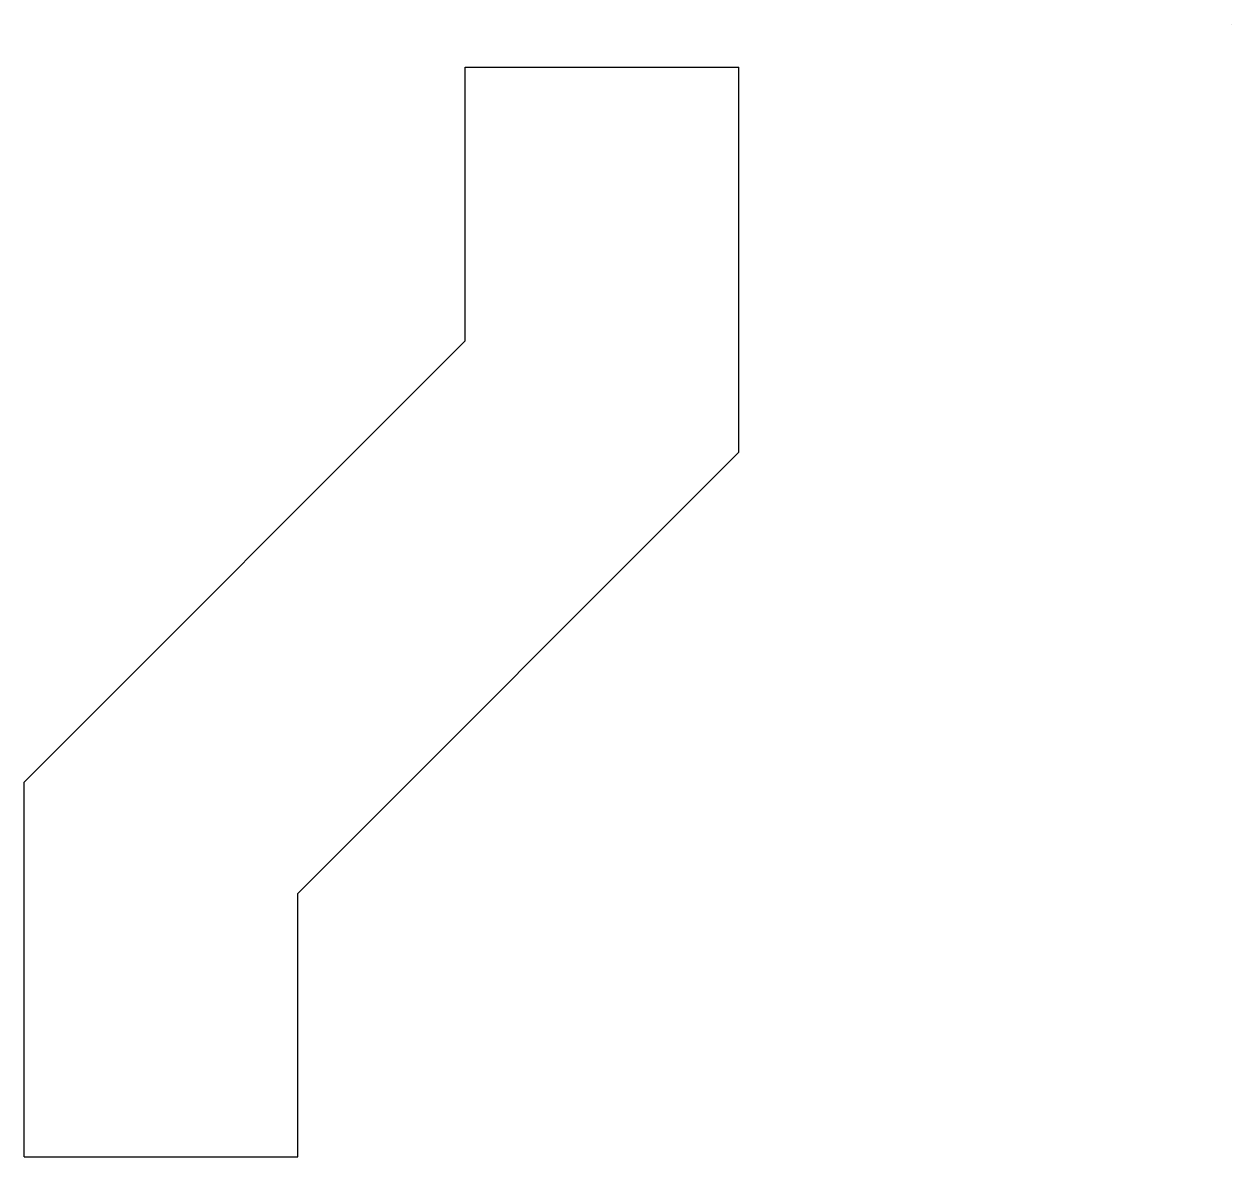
# Model space of a CAD drawing. Header units: millimetres. Extents: x 0 to 210, y 30 to 113.
# Drawn here: x 121.5 to 209.8, y 30.4 to 113.1 of the extents above; entities outside this region: 4.
import ezdxf

# ---------------------------------------------------------------- set-up
doc = ezdxf.new("R2010")
doc.units = ezdxf.units.MM
doc.layers.get('0').update_dxf_attribs({"lineweight": 25})

msp = doc.modelspace()

# ---------------------------------------------------------------- linework, layer by layer
for p, q in [((209.751, 113.132), (209.751, 113.132)), ((0, 110), (0, 110)), ((0, 110), (0, 110)), ((0, 110), (0, 110)), ((0, 110), (0, 110)), ((153.721, 89.985), (153.721, 110)), ((153.721, 110), (173.721, 110)), ((173.69, 110), (173.69, 81.833)), ((173.721, 89.985), (173.721, 110)), ((121.486, 57.75), (153.721, 89.985)), ((141.486, 49.628), (173.69, 81.833)), ((121.486, 30.376), (121.486, 57.75)), ((141.486, 30.376), (141.486, 49.628)), ((121.486, 30.376), (141.486, 30.376))]:
    msp.add_line(p, q)

doc.saveas('drawing.dxf')
